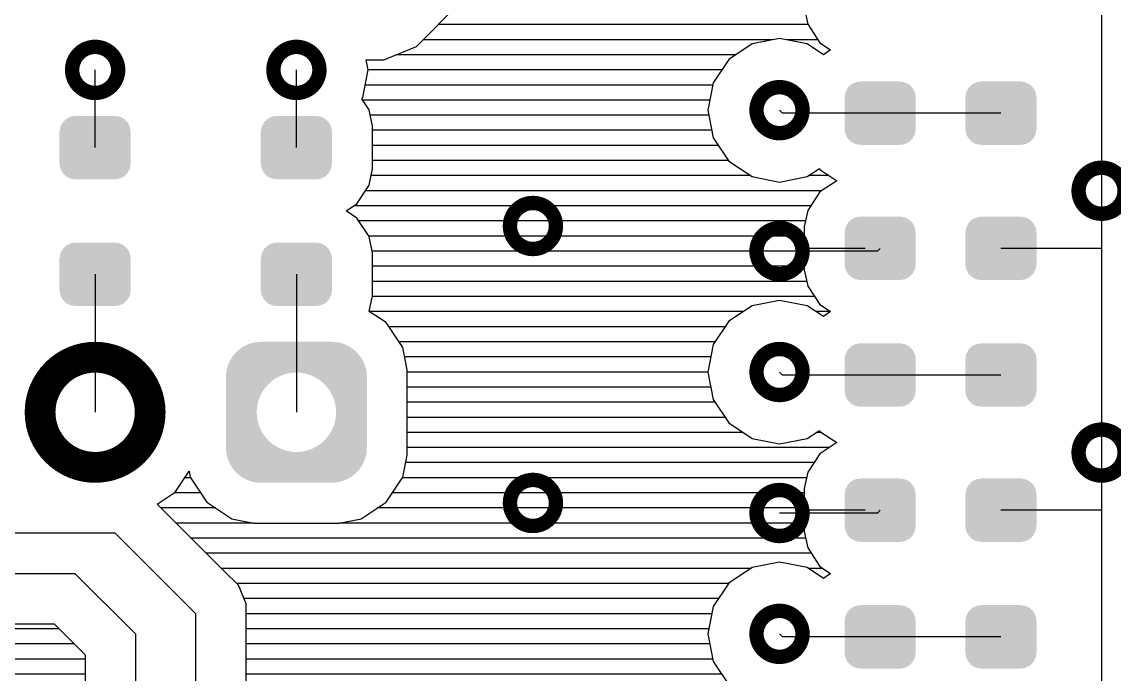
# Model space of a CAD drawing. Extents: x 295 to 953, y 10 to 290.
# Drawn here: x 756.46 to 784.03, y 232.05 to 248.5 of the extents above; entities that cross this region are included whole.
import ezdxf

# ---------------------------------------------------------------- set-up
doc = ezdxf.new("R2010")
doc.units = 0
doc.header["$LTSCALE"] = 5
doc.header["$MEASUREMENT"] = 0
doc.layers.get('0').update_dxf_attribs({"linetype": 'CONTINUOUS', "lineweight": 25})

msp = doc.modelspace()

# ---------------------------------------------------------------- linework, layer by layer
for p, q in [((766.421, 247.886), (767.498, 248.963)), ((776.21, 248.857), (776.296, 248.445)), ((783.713, 248.816), (783.713, 244.244)), ((776.301, 248.435), (766.969, 248.435)), ((776.296, 248.445), (776.606, 247.978)), ((765.598, 247.546), (766.421, 247.886)), ((775.412, 248.054), (766.588, 248.054)), ((774.894, 247.947), (774.305, 247.556)), ((775.585, 248.084), (774.894, 247.947)), ((776.281, 247.947), (775.585, 248.084)), ((776.555, 248.054), (775.763, 248.054)), ((776.693, 247.673), (776.281, 247.947)), ((776.606, 247.978), (776.875, 247.8)), ((774.478, 247.673), (765.903, 247.673)), ((774.305, 247.556), (773.914, 246.967)), ((776.875, 247.8), (776.693, 247.673)), ((758.313, 245.331), (758.313, 247.292)), ((763.393, 245.331), (763.393, 247.292)), ((765.07, 246.596), (765.207, 247.292)), ((765.207, 247.292), (765.156, 247.546)), ((765.156, 247.546), (765.598, 247.546)), ((774.127, 247.292), (765.207, 247.292)), ((773.904, 246.911), (765.13, 246.911)), ((773.914, 246.967), (773.777, 246.276)), ((765.044, 246.56), (765.07, 246.596)), ((765.227, 246.286), (765.044, 246.56)), ((773.827, 246.53), (765.07, 246.53)), ((765.313, 245.875), (765.227, 246.286)), ((773.777, 246.276), (773.914, 245.58)), ((775.661, 246.2), (775.585, 246.276)), ((778.125, 246.2), (775.661, 246.2)), ((781.173, 246.2), (778.125, 246.2)), ((773.802, 246.149), (765.257, 246.149)), ((765.313, 244.793), (765.313, 245.875)), ((773.878, 245.768), (765.313, 245.768)), ((774.041, 245.387), (765.313, 245.387)), ((773.914, 245.58), (774.305, 244.991)), ((765.227, 244.381), (765.313, 244.793)), ((774.3, 245.006), (765.313, 245.006)), ((774.305, 244.991), (774.894, 244.6)), ((776.281, 244.6), (776.591, 244.803)), ((776.591, 244.803), (776.606, 244.777)), ((774.859, 244.625), (765.278, 244.625)), ((774.894, 244.6), (775.585, 244.462)), ((775.585, 244.462), (776.281, 244.6)), ((776.84, 244.625), (776.317, 244.625)), ((776.606, 244.777), (777.028, 244.498)), ((764.917, 243.914), (765.227, 244.381)), ((776.647, 244.244), (765.136, 244.244)), ((777.028, 244.498), (776.606, 244.214)), ((783.713, 244.244), (783.713, 242.791)), ((776.606, 244.214), (776.296, 243.746)), ((764.648, 243.736), (764.917, 243.914)), ((764.917, 243.553), (764.648, 243.736)), ((776.373, 243.863), (764.841, 243.863)), ((776.296, 243.746), (776.21, 243.335)), ((765.227, 243.086), (764.917, 243.553)), ((776.24, 243.482), (764.968, 243.482)), ((776.21, 243.335), (776.21, 242.253)), ((776.21, 243.101), (765.222, 243.101)), ((765.313, 242.674), (765.227, 243.086)), ((776.21, 242.72), (765.303, 242.72)), ((765.313, 241.592), (765.313, 242.674)), ((778.054, 242.72), (775.585, 242.72)), ((777.744, 242.791), (776.21, 242.791)), ((778.125, 242.791), (778.054, 242.72)), ((783.713, 242.791), (781.173, 242.791)), ((783.713, 242.791), (783.713, 237.64)), ((776.21, 242.339), (765.313, 242.339)), ((758.313, 242.136), (758.313, 238.656)), ((763.393, 242.136), (763.393, 238.656)), ((776.21, 242.253), (776.296, 241.841)), ((776.271, 241.958), (765.313, 241.958)), ((776.296, 241.841), (776.606, 241.374)), ((765.232, 241.201), (765.313, 241.592)), ((776.474, 241.577), (765.308, 241.577)), ((774.894, 241.343), (774.305, 240.952)), ((775.585, 241.48), (774.894, 241.343)), ((776.281, 241.343), (775.585, 241.48)), ((776.693, 241.069), (776.281, 241.343)), ((776.606, 241.374), (776.875, 241.196)), ((765.659, 240.917), (765.232, 241.201)), ((774.671, 241.196), (765.242, 241.196)), ((774.305, 240.952), (773.914, 240.363)), ((776.875, 241.196), (776.505, 241.196)), ((776.875, 241.196), (776.693, 241.069)), ((766.08, 240.287), (765.659, 240.917)), ((774.214, 240.815), (765.725, 240.815)), ((773.96, 240.434), (765.984, 240.434)), ((766.187, 239.728), (766.08, 240.287)), ((773.914, 240.363), (773.777, 239.672)), ((773.853, 240.053), (766.126, 240.053)), ((766.187, 237.579), (766.187, 239.728)), ((773.777, 239.672), (766.187, 239.672)), ((773.777, 239.672), (773.914, 238.976)), ((775.661, 239.596), (775.585, 239.672)), ((778.125, 239.596), (775.661, 239.596)), ((781.173, 239.596), (778.125, 239.596)), ((773.853, 239.291), (766.187, 239.291)), ((773.96, 238.91), (766.187, 238.91)), ((773.914, 238.976), (774.305, 238.387)), ((774.214, 238.529), (766.187, 238.529)), ((774.305, 238.387), (774.894, 237.996)), ((776.281, 237.996), (776.591, 238.199)), ((776.591, 238.199), (776.606, 238.173)), ((774.671, 238.148), (766.187, 238.148)), ((774.894, 237.996), (775.585, 237.858)), ((775.585, 237.858), (776.281, 237.996)), ((776.647, 238.148), (776.505, 238.148)), ((776.606, 238.173), (777.028, 237.894)), ((776.84, 237.767), (766.187, 237.767)), ((777.028, 237.894), (776.606, 237.61)), ((783.713, 237.64), (783.713, 236.187)), ((766.08, 237.02), (766.187, 237.579)), ((776.454, 237.386), (766.152, 237.386)), ((776.606, 237.61), (776.296, 237.142)), ((760.33, 236.639), (760.685, 237.168)), ((760.685, 237.168), (760.711, 237.02)), ((776.296, 237.142), (776.21, 236.731)), ((760.726, 237.005), (760.574, 237.005)), ((760.711, 237.02), (761.133, 236.39)), ((765.659, 236.39), (766.08, 237.02)), ((776.266, 237.005), (766.065, 237.005)), ((759.883, 236.34), (760.33, 236.639)), ((760.98, 236.624), (760.304, 236.624)), ((776.21, 236.624), (765.811, 236.624)), ((776.21, 236.731), (776.21, 235.649)), ((759.898, 236.324), (759.883, 236.34)), ((761.574, 234.648), (759.898, 236.324)), ((761.133, 236.39), (761.762, 235.969)), ((765.029, 235.969), (765.659, 236.39)), ((761.361, 236.243), (759.984, 236.243)), ((776.21, 236.243), (765.43, 236.243)), ((778.054, 236.116), (775.585, 236.116)), ((777.744, 236.187), (776.21, 236.187)), ((778.125, 236.187), (778.054, 236.116)), ((783.713, 236.187), (781.173, 236.187)), ((783.713, 236.187), (783.713, 231.036)), ((762.321, 235.862), (760.365, 235.862)), ((761.762, 235.969), (762.321, 235.862)), ((762.321, 235.862), (764.47, 235.862)), ((764.47, 235.862), (765.029, 235.969)), ((776.21, 235.862), (764.47, 235.862)), ((758.821, 235.608), (755.773, 235.608)), ((760.853, 233.576), (758.821, 235.608)), ((776.246, 235.481), (760.746, 235.481)), ((776.21, 235.649), (776.296, 235.237)), ((776.296, 235.237), (776.606, 234.77)), ((776.388, 235.1), (761.127, 235.1)), ((775.585, 234.876), (774.894, 234.739)), ((776.281, 234.739), (775.585, 234.876)), ((750.693, 234.592), (757.805, 234.592)), ((757.805, 234.592), (759.329, 233.068)), ((774.859, 234.719), (761.508, 234.719)), ((761.93, 234.292), (761.574, 234.648)), ((774.894, 234.739), (774.305, 234.348)), ((776.693, 234.465), (776.281, 234.739)), ((776.682, 234.719), (776.317, 234.719)), ((776.606, 234.77), (776.875, 234.592)), ((776.875, 234.592), (776.693, 234.465)), ((774.3, 234.338), (761.889, 234.338)), ((774.305, 234.348), (773.914, 233.759)), ((762.123, 233.825), (761.93, 234.292)), ((774.041, 233.957), (762.072, 233.957)), ((762.123, 233.322), (762.123, 233.825)), ((760.853, 221.892), (760.853, 233.576)), ((773.878, 233.576), (762.123, 233.576)), ((773.914, 233.759), (773.777, 233.068)), ((750.444, 233.322), (757.282, 233.322)), ((757.282, 233.322), (758.059, 232.54)), ((762.123, 223.177), (762.123, 233.322)), ((757.409, 233.195), (712.121, 233.195)), ((759.329, 233.068), (759.329, 230.02)), ((773.802, 233.195), (762.123, 233.195)), ((773.777, 233.068), (773.914, 232.372)), ((775.661, 232.992), (775.585, 233.068)), ((778.125, 232.992), (775.661, 232.992)), ((781.173, 232.992), (778.125, 232.992)), ((757.79, 232.814), (712.044, 232.814)), ((773.827, 232.814), (762.123, 232.814)), ((758.059, 232.433), (711.968, 232.433)), ((758.059, 232.54), (758.059, 231.305)), ((773.904, 232.433), (762.123, 232.433)), ((773.914, 232.372), (774.305, 231.783)), ((758.059, 232.052), (711.857, 232.052)), ((774.127, 232.052), (762.123, 232.052))]:
    msp.add_line(p, q)
for points, const_width in [([(758.894, 247.292, -1), (757.733, 247.292, -1)], 0.363), ([(763.974, 247.292, -1), (762.813, 247.292, -1)], 0.363), ([(776.166, 246.276, -1), (775.005, 246.276, -1)], 0.363), ([(784.294, 244.244, -1), (783.133, 244.244, -1)], 0.363), ([(769.943, 243.355, -1), (768.782, 243.355, -1)], 0.363), ([(776.166, 242.72, -1), (775.005, 242.72, -1)], 0.363), ([(759.702, 238.656, -1), (756.924, 238.656, -1)], 0.777), ([(776.166, 239.672, -1), (775.005, 239.672, -1)], 0.363), ([(784.294, 237.64, -1), (783.133, 237.64, -1)], 0.363), ([(769.943, 236.37, -1), (768.782, 236.37, -1)], 0.363), ([(776.166, 236.116, -1), (775.005, 236.116, -1)], 0.363), ([(776.166, 233.068, -1), (775.005, 233.068, -1)], 0.363)]:
    msp.add_lwpolyline(points, format="xyb", close=True, dxfattribs=dict(const_width=const_width))
for points in [[(778.726, 246.983), (778.625, 247), (777.512, 246.983), (777.625, 247)], [(781.774, 246.983), (781.673, 247), (780.56, 246.983), (780.673, 247)], [(779.006, 246.714), (778.999, 246.726), (777.247, 246.714), (777.249, 246.726)], [(778.999, 246.726), (778.951, 246.828), (777.249, 246.726), (777.302, 246.828)], [(778.951, 246.828), (778.94, 246.839), (777.302, 246.828), (777.307, 246.839)], [(778.94, 246.839), (778.863, 246.92), (777.307, 246.839), (777.39, 246.92)], [(778.863, 246.92), (778.848, 246.928), (777.39, 246.92), (777.398, 246.928)], [(778.848, 246.928), (778.751, 246.979), (777.398, 246.928), (777.504, 246.979)], [(778.751, 246.979), (778.726, 246.983), (777.504, 246.979), (777.512, 246.983)], [(782.054, 246.714), (782.047, 246.726), (780.295, 246.714), (780.297, 246.726)], [(782.047, 246.726), (781.999, 246.828), (780.297, 246.726), (780.35, 246.828)], [(781.999, 246.828), (781.988, 246.839), (780.35, 246.828), (780.355, 246.839)], [(781.988, 246.839), (781.911, 246.92), (780.355, 246.839), (780.438, 246.92)], [(781.911, 246.92), (781.896, 246.928), (780.438, 246.92), (780.446, 246.928)], [(781.896, 246.928), (781.799, 246.979), (780.446, 246.928), (780.552, 246.979)], [(781.799, 246.979), (781.774, 246.983), (780.552, 246.979), (780.56, 246.983)], [(779.024, 245.798), (779.024, 246.601), (777.226, 245.798), (777.226, 246.601)], [(779.022, 246.601), (779.006, 246.714), (777.228, 246.601), (777.247, 246.714)], [(782.072, 245.798), (782.072, 246.601), (780.274, 245.798), (780.274, 246.601)], [(782.07, 246.601), (782.054, 246.714), (780.276, 246.601), (780.295, 246.714)], [(759.187, 245.858), (759.139, 245.959), (757.437, 245.858), (757.49, 245.959)], [(759.139, 245.959), (759.128, 245.97), (757.49, 245.959), (757.495, 245.97)], [(759.128, 245.97), (759.051, 246.051), (757.495, 245.97), (757.578, 246.051)], [(759.051, 246.051), (759.036, 246.059), (757.578, 246.051), (757.586, 246.059)], [(759.036, 246.059), (758.939, 246.11), (757.586, 246.059), (757.692, 246.11)], [(758.939, 246.11), (758.914, 246.114), (757.692, 246.11), (757.7, 246.114)], [(758.914, 246.114), (758.813, 246.131), (757.7, 246.114), (757.813, 246.131)], [(764.267, 245.858), (764.219, 245.959), (762.517, 245.858), (762.57, 245.959)], [(764.219, 245.959), (764.208, 245.97), (762.57, 245.959), (762.575, 245.97)], [(764.208, 245.97), (764.131, 246.051), (762.575, 245.97), (762.658, 246.051)], [(764.131, 246.051), (764.116, 246.059), (762.658, 246.051), (762.666, 246.059)], [(764.116, 246.059), (764.019, 246.11), (762.666, 246.059), (762.772, 246.11)], [(764.019, 246.11), (763.994, 246.114), (762.772, 246.11), (762.78, 246.114)], [(763.994, 246.114), (763.893, 246.131), (762.78, 246.114), (762.893, 246.131)], [(759.212, 244.93), (759.212, 245.732), (757.414, 244.93), (757.414, 245.732)], [(759.21, 245.732), (759.194, 245.845), (757.416, 245.732), (757.435, 245.845)], [(759.194, 245.845), (759.187, 245.858), (757.435, 245.845), (757.437, 245.858)], [(764.292, 244.93), (764.292, 245.732), (762.494, 244.93), (762.494, 245.732)], [(764.29, 245.732), (764.274, 245.845), (762.496, 245.732), (762.515, 245.845)], [(764.274, 245.845), (764.267, 245.858), (762.515, 245.845), (762.517, 245.858)], [(779.004, 245.686), (779.022, 245.798), (777.245, 245.686), (777.228, 245.798)], [(779.002, 245.673), (779.004, 245.686), (777.251, 245.673), (777.245, 245.686)], [(778.949, 245.571), (779.002, 245.673), (777.299, 245.571), (777.251, 245.673)], [(782.052, 245.686), (782.07, 245.798), (780.293, 245.686), (780.276, 245.798)], [(782.05, 245.673), (782.052, 245.686), (780.299, 245.673), (780.293, 245.686)], [(781.997, 245.571), (782.05, 245.673), (780.347, 245.571), (780.299, 245.673)], [(778.943, 245.561), (778.949, 245.571), (777.31, 245.561), (777.299, 245.571)], [(778.86, 245.48), (778.943, 245.561), (777.387, 245.48), (777.31, 245.561)], [(778.852, 245.472), (778.86, 245.48), (777.402, 245.472), (777.387, 245.48)], [(778.746, 245.421), (778.852, 245.472), (777.5, 245.421), (777.402, 245.472)], [(778.738, 245.417), (778.746, 245.421), (777.524, 245.417), (777.5, 245.421)], [(778.625, 245.4), (778.738, 245.417), (777.625, 245.4), (777.524, 245.417)], [(781.991, 245.561), (781.997, 245.571), (780.358, 245.561), (780.347, 245.571)], [(781.908, 245.48), (781.991, 245.561), (780.435, 245.48), (780.358, 245.561)], [(781.9, 245.472), (781.908, 245.48), (780.45, 245.472), (780.435, 245.48)], [(781.794, 245.421), (781.9, 245.472), (780.548, 245.421), (780.45, 245.472)], [(781.786, 245.417), (781.794, 245.421), (780.572, 245.417), (780.548, 245.421)], [(781.673, 245.4), (781.786, 245.417), (780.673, 245.4), (780.572, 245.417)], [(759.192, 244.817), (759.21, 244.93), (757.433, 244.817), (757.416, 244.93)], [(759.19, 244.805), (759.192, 244.817), (757.439, 244.805), (757.433, 244.817)], [(759.137, 244.703), (759.19, 244.805), (757.487, 244.703), (757.439, 244.805)], [(764.272, 244.817), (764.29, 244.93), (762.513, 244.817), (762.496, 244.93)], [(764.27, 244.805), (764.272, 244.817), (762.519, 244.805), (762.513, 244.817)], [(764.217, 244.703), (764.27, 244.805), (762.567, 244.703), (762.519, 244.805)], [(759.131, 244.692), (759.137, 244.703), (757.498, 244.692), (757.487, 244.703)], [(759.048, 244.611), (759.131, 244.692), (757.575, 244.611), (757.498, 244.692)], [(759.04, 244.603), (759.048, 244.611), (757.59, 244.603), (757.575, 244.611)], [(758.934, 244.552), (759.04, 244.603), (757.688, 244.552), (757.59, 244.603)], [(758.926, 244.548), (758.934, 244.552), (757.712, 244.548), (757.688, 244.552)], [(758.813, 244.531), (758.926, 244.548), (757.813, 244.531), (757.712, 244.548)], [(764.211, 244.692), (764.217, 244.703), (762.578, 244.692), (762.567, 244.703)], [(764.128, 244.611), (764.211, 244.692), (762.655, 244.611), (762.578, 244.692)], [(764.12, 244.603), (764.128, 244.611), (762.67, 244.603), (762.655, 244.611)], [(764.014, 244.552), (764.12, 244.603), (762.768, 244.552), (762.67, 244.603)], [(764.006, 244.548), (764.014, 244.552), (762.792, 244.548), (762.768, 244.552)], [(763.893, 244.531), (764.006, 244.548), (762.893, 244.531), (762.792, 244.548)], [(778.999, 243.318), (778.951, 243.419), (777.249, 243.318), (777.302, 243.419)], [(778.951, 243.419), (778.94, 243.43), (777.302, 243.419), (777.307, 243.43)], [(778.94, 243.43), (778.863, 243.511), (777.307, 243.43), (777.39, 243.511)], [(778.863, 243.511), (778.848, 243.519), (777.39, 243.511), (777.398, 243.519)], [(778.848, 243.519), (778.751, 243.57), (777.398, 243.519), (777.504, 243.57)], [(778.751, 243.57), (778.726, 243.574), (777.504, 243.57), (777.512, 243.574)], [(778.726, 243.574), (778.625, 243.591), (777.512, 243.574), (777.625, 243.591)], [(782.047, 243.318), (781.999, 243.419), (780.297, 243.318), (780.35, 243.419)], [(781.999, 243.419), (781.988, 243.43), (780.35, 243.419), (780.355, 243.43)], [(781.988, 243.43), (781.911, 243.511), (780.355, 243.43), (780.438, 243.511)], [(781.911, 243.511), (781.896, 243.519), (780.438, 243.511), (780.446, 243.519)], [(781.896, 243.519), (781.799, 243.57), (780.446, 243.519), (780.552, 243.57)], [(781.799, 243.57), (781.774, 243.574), (780.552, 243.57), (780.56, 243.574)], [(781.774, 243.574), (781.673, 243.591), (780.56, 243.574), (780.673, 243.591)], [(779.024, 242.39), (779.024, 243.192), (777.226, 242.39), (777.226, 243.192)], [(779.022, 243.192), (779.006, 243.305), (777.228, 243.192), (777.247, 243.305)], [(779.006, 243.305), (778.999, 243.318), (777.247, 243.305), (777.249, 243.318)], [(782.072, 242.39), (782.072, 243.192), (780.274, 242.39), (780.274, 243.192)], [(782.07, 243.192), (782.054, 243.305), (780.276, 243.192), (780.295, 243.305)], [(782.054, 243.305), (782.047, 243.318), (780.295, 243.305), (780.297, 243.318)], [(759.051, 242.856), (759.036, 242.864), (757.578, 242.856), (757.586, 242.864)], [(759.036, 242.864), (758.939, 242.915), (757.586, 242.864), (757.692, 242.915)], [(758.939, 242.915), (758.914, 242.919), (757.692, 242.915), (757.7, 242.919)], [(758.914, 242.919), (758.813, 242.936), (757.7, 242.919), (757.813, 242.936)], [(764.131, 242.856), (764.116, 242.864), (762.658, 242.856), (762.666, 242.864)], [(764.116, 242.864), (764.019, 242.915), (762.666, 242.864), (762.772, 242.915)], [(764.019, 242.915), (763.994, 242.919), (762.772, 242.915), (762.78, 242.919)], [(763.994, 242.919), (763.893, 242.936), (762.78, 242.919), (762.893, 242.936)], [(759.21, 242.537), (759.194, 242.65), (757.416, 242.537), (757.435, 242.65)], [(759.194, 242.65), (759.187, 242.662), (757.435, 242.65), (757.437, 242.662)], [(759.187, 242.662), (759.139, 242.764), (757.437, 242.662), (757.49, 242.764)], [(759.139, 242.764), (759.128, 242.775), (757.49, 242.764), (757.495, 242.775)], [(759.128, 242.775), (759.051, 242.856), (757.495, 242.775), (757.578, 242.856)], [(764.29, 242.537), (764.274, 242.65), (762.496, 242.537), (762.515, 242.65)], [(764.274, 242.65), (764.267, 242.662), (762.515, 242.65), (762.517, 242.662)], [(764.267, 242.662), (764.219, 242.764), (762.517, 242.662), (762.57, 242.764)], [(764.219, 242.764), (764.208, 242.775), (762.57, 242.764), (762.575, 242.775)], [(764.208, 242.775), (764.131, 242.856), (762.575, 242.775), (762.658, 242.856)], [(759.212, 241.734), (759.212, 242.537), (757.414, 241.734), (757.414, 242.537)], [(764.292, 241.734), (764.292, 242.537), (762.494, 241.734), (762.494, 242.537)], [(779.004, 242.277), (779.022, 242.39), (777.245, 242.277), (777.228, 242.39)], [(782.052, 242.277), (782.07, 242.39), (780.293, 242.277), (780.276, 242.39)], [(779.002, 242.265), (779.004, 242.277), (777.251, 242.265), (777.245, 242.277)], [(778.949, 242.163), (779.002, 242.265), (777.299, 242.163), (777.251, 242.265)], [(778.943, 242.152), (778.949, 242.163), (777.31, 242.152), (777.299, 242.163)], [(778.86, 242.071), (778.943, 242.152), (777.387, 242.071), (777.31, 242.152)], [(778.852, 242.063), (778.86, 242.071), (777.402, 242.063), (777.387, 242.071)], [(778.746, 242.012), (778.852, 242.063), (777.5, 242.012), (777.402, 242.063)], [(782.05, 242.265), (782.052, 242.277), (780.299, 242.265), (780.293, 242.277)], [(781.997, 242.163), (782.05, 242.265), (780.347, 242.163), (780.299, 242.265)], [(781.991, 242.152), (781.997, 242.163), (780.358, 242.152), (780.347, 242.163)], [(781.908, 242.071), (781.991, 242.152), (780.435, 242.071), (780.358, 242.152)], [(781.9, 242.063), (781.908, 242.071), (780.45, 242.063), (780.435, 242.071)], [(781.794, 242.012), (781.9, 242.063), (780.548, 242.012), (780.45, 242.063)], [(778.738, 242.008), (778.746, 242.012), (777.524, 242.008), (777.5, 242.012)], [(778.625, 241.991), (778.738, 242.008), (777.625, 241.991), (777.524, 242.008)], [(781.786, 242.008), (781.794, 242.012), (780.572, 242.008), (780.548, 242.012)], [(781.673, 241.991), (781.786, 242.008), (780.673, 241.991), (780.572, 242.008)], [(759.192, 241.622), (759.21, 241.734), (757.433, 241.622), (757.416, 241.734)], [(759.19, 241.609), (759.192, 241.622), (757.439, 241.609), (757.433, 241.622)], [(759.137, 241.507), (759.19, 241.609), (757.487, 241.507), (757.439, 241.609)], [(759.131, 241.497), (759.137, 241.507), (757.498, 241.497), (757.487, 241.507)], [(759.048, 241.416), (759.131, 241.497), (757.575, 241.416), (757.498, 241.497)], [(764.272, 241.622), (764.29, 241.734), (762.513, 241.622), (762.496, 241.734)], [(764.27, 241.609), (764.272, 241.622), (762.519, 241.609), (762.513, 241.622)], [(764.217, 241.507), (764.27, 241.609), (762.567, 241.507), (762.519, 241.609)], [(764.211, 241.497), (764.217, 241.507), (762.578, 241.497), (762.567, 241.507)], [(764.128, 241.416), (764.211, 241.497), (762.655, 241.416), (762.578, 241.497)], [(759.04, 241.408), (759.048, 241.416), (757.59, 241.408), (757.575, 241.416)], [(758.934, 241.357), (759.04, 241.408), (757.688, 241.357), (757.59, 241.408)], [(758.926, 241.353), (758.934, 241.357), (757.712, 241.353), (757.688, 241.357)], [(758.813, 241.336), (758.926, 241.353), (757.813, 241.336), (757.712, 241.353)], [(764.12, 241.408), (764.128, 241.416), (762.67, 241.408), (762.655, 241.416)], [(764.014, 241.357), (764.12, 241.408), (762.768, 241.357), (762.67, 241.408)], [(764.006, 241.353), (764.014, 241.357), (762.792, 241.353), (762.768, 241.357)], [(763.893, 241.336), (764.006, 241.353), (762.893, 241.336), (762.792, 241.353)], [(764.589, 240.379), (764.577, 240.384), (762.196, 240.379), (762.21, 240.384)], [(764.577, 240.384), (764.532, 240.398), (762.21, 240.384), (762.253, 240.398)], [(764.532, 240.398), (764.52, 240.402), (762.253, 240.398), (762.268, 240.402)], [(764.52, 240.402), (764.473, 240.413), (762.268, 240.402), (762.311, 240.413)], [(764.473, 240.413), (764.461, 240.416), (762.311, 240.413), (762.327, 240.416)], [(764.461, 240.416), (764.414, 240.424), (762.327, 240.416), (762.371, 240.424)], [(764.414, 240.424), (764.402, 240.426), (762.371, 240.424), (762.387, 240.426)], [(764.402, 240.426), (764.352, 240.431), (762.387, 240.426), (762.43, 240.431)], [(764.352, 240.431), (764.342, 240.432), (762.43, 240.431), (762.451, 240.432)], [(764.342, 240.432), (764.285, 240.434), (762.451, 240.432), (762.49, 240.434)], [(764.285, 240.434), (764.282, 240.434), (762.49, 240.434), (762.504, 240.434)], [(778.726, 240.379), (778.625, 240.396), (777.512, 240.379), (777.625, 240.396)], [(781.774, 240.379), (781.673, 240.396), (780.56, 240.379), (780.673, 240.396)], [(764.975, 240.101), (764.967, 240.112), (761.811, 240.101), (761.82, 240.112)], [(764.967, 240.112), (764.936, 240.147), (761.82, 240.112), (761.85, 240.147)], [(764.936, 240.147), (764.927, 240.157), (761.85, 240.147), (761.86, 240.157)], [(764.927, 240.157), (764.894, 240.19), (761.86, 240.157), (761.892, 240.19)], [(764.894, 240.19), (764.884, 240.199), (761.892, 240.19), (761.903, 240.199)], [(764.884, 240.199), (764.849, 240.23), (761.903, 240.199), (761.937, 240.23)], [(764.849, 240.23), (764.838, 240.238), (761.937, 240.23), (761.948, 240.238)], [(764.838, 240.238), (764.801, 240.266), (761.948, 240.238), (761.985, 240.266)], [(764.801, 240.266), (764.79, 240.274), (761.985, 240.266), (761.997, 240.274)], [(764.79, 240.274), (764.751, 240.3), (761.997, 240.274), (762.034, 240.3)], [(764.751, 240.3), (764.74, 240.307), (762.034, 240.3), (762.047, 240.307)], [(764.74, 240.307), (764.699, 240.33), (762.047, 240.307), (762.087, 240.33)], [(764.699, 240.33), (764.687, 240.336), (762.087, 240.33), (762.1, 240.336)], [(764.687, 240.336), (764.645, 240.356), (762.1, 240.336), (762.141, 240.356)], [(764.645, 240.356), (764.633, 240.362), (762.141, 240.356), (762.154, 240.362)], [(764.633, 240.362), (764.589, 240.379), (762.154, 240.362), (762.196, 240.379)], [(779.022, 239.997), (779.006, 240.11), (777.228, 239.997), (777.247, 240.11)], [(779.006, 240.11), (778.999, 240.122), (777.247, 240.11), (777.249, 240.122)], [(778.999, 240.122), (778.951, 240.224), (777.249, 240.122), (777.302, 240.224)], [(778.951, 240.224), (778.94, 240.235), (777.302, 240.224), (777.307, 240.235)], [(778.94, 240.235), (778.863, 240.316), (777.307, 240.235), (777.39, 240.316)], [(778.863, 240.316), (778.848, 240.324), (777.39, 240.316), (777.398, 240.324)], [(778.848, 240.324), (778.751, 240.375), (777.398, 240.324), (777.504, 240.375)], [(778.751, 240.375), (778.726, 240.379), (777.504, 240.375), (777.512, 240.379)], [(782.07, 239.997), (782.054, 240.11), (780.276, 239.997), (780.295, 240.11)], [(782.054, 240.11), (782.047, 240.122), (780.295, 240.11), (780.297, 240.122)], [(782.047, 240.122), (781.999, 240.224), (780.297, 240.122), (780.35, 240.224)], [(781.999, 240.224), (781.988, 240.235), (780.35, 240.224), (780.355, 240.235)], [(781.988, 240.235), (781.911, 240.316), (780.355, 240.235), (780.438, 240.316)], [(781.911, 240.316), (781.896, 240.324), (780.438, 240.316), (780.446, 240.324)], [(781.896, 240.324), (781.799, 240.375), (780.446, 240.324), (780.552, 240.375)], [(781.799, 240.375), (781.774, 240.379), (780.552, 240.375), (780.56, 240.379)], [(765.135, 239.796), (765.12, 239.84), (761.652, 239.796), (761.665, 239.84)], [(765.12, 239.84), (765.116, 239.853), (761.665, 239.84), (761.671, 239.853)], [(765.116, 239.853), (765.099, 239.896), (761.671, 239.853), (761.687, 239.896)], [(765.099, 239.896), (765.093, 239.909), (761.687, 239.896), (761.693, 239.909)], [(765.093, 239.909), (765.073, 239.95), (761.693, 239.909), (761.713, 239.95)], [(765.073, 239.95), (765.067, 239.963), (761.713, 239.95), (761.72, 239.963)], [(765.067, 239.963), (765.044, 240.003), (761.72, 239.963), (761.742, 240.003)], [(765.044, 240.003), (765.037, 240.015), (761.742, 240.003), (761.75, 240.015)], [(765.037, 240.015), (765.011, 240.053), (761.75, 240.015), (761.775, 240.053)], [(765.011, 240.053), (765.003, 240.065), (761.775, 240.053), (761.783, 240.065)], [(765.003, 240.065), (764.975, 240.101), (761.783, 240.065), (761.811, 240.101)], [(779.024, 239.194), (779.024, 239.997), (777.226, 239.194), (777.226, 239.997)], [(782.072, 239.194), (782.072, 239.997), (780.274, 239.194), (780.274, 239.997)], [(762.934, 239.545), (762.982, 239.568), (761.615, 239.545), (761.616, 239.568)], [(762.982, 239.568), (763.041, 239.593), (761.616, 239.568), (761.617, 239.593)], [(763.077, 239.605), (763.101, 239.613), (761.617, 239.605), (761.618, 239.613)], [(763.041, 239.593), (763.077, 239.605), (761.617, 239.593), (761.617, 239.605)], [(763.101, 239.613), (763.163, 239.63), (761.618, 239.613), (761.62, 239.63)], [(763.163, 239.63), (763.225, 239.643), (761.62, 239.63), (761.621, 239.643)], [(763.225, 239.643), (763.288, 239.651), (761.621, 239.643), (761.622, 239.651)], [(765.164, 239.657), (765.163, 239.665), (761.622, 239.657), (761.623, 239.665)], [(763.352, 239.656), (763.416, 239.657), (761.622, 239.656), (761.622, 239.657)], [(763.288, 239.651), (763.352, 239.656), (761.622, 239.651), (761.622, 239.656)], [(765.163, 239.665), (765.161, 239.679), (761.623, 239.665), (761.626, 239.679)], [(765.161, 239.679), (765.153, 239.724), (761.626, 239.679), (761.633, 239.724)], [(765.153, 239.724), (765.15, 239.738), (761.633, 239.724), (761.637, 239.738)], [(765.15, 239.738), (765.138, 239.783), (761.637, 239.738), (761.647, 239.783)], [(765.138, 239.783), (765.135, 239.796), (761.647, 239.783), (761.652, 239.796)], [(765.164, 239.653), (765.164, 239.657), (763.479, 239.653), (763.416, 239.657)], [(765.165, 239.646), (765.164, 239.653), (763.543, 239.646), (763.479, 239.653)], [(765.166, 239.634), (765.165, 239.646), (763.605, 239.634), (763.543, 239.646)], [(765.168, 239.619), (765.166, 239.634), (763.665, 239.619), (763.605, 239.634)], [(765.168, 239.619), (765.168, 239.619), (763.667, 239.619), (763.665, 239.619)], [(765.169, 239.599), (765.168, 239.619), (763.728, 239.599), (763.667, 239.619)], [(765.17, 239.576), (765.169, 239.599), (763.787, 239.576), (763.728, 239.599)], [(765.171, 239.559), (765.17, 239.576), (763.824, 239.559), (763.787, 239.576)], [(765.171, 239.549), (765.171, 239.559), (763.845, 239.549), (763.824, 239.559)], [(762.924, 239.54), (762.934, 239.545), (761.615, 239.54), (761.615, 239.545)], [(762.869, 239.509), (762.924, 239.54), (761.615, 239.509), (761.615, 239.54)], [(762.816, 239.473), (762.869, 239.509), (761.615, 239.473), (761.615, 239.509)], [(762.765, 239.435), (762.816, 239.473), (761.615, 239.435), (761.615, 239.473)], [(762.717, 239.393), (762.765, 239.435), (761.615, 239.393), (761.615, 239.435)], [(762.671, 239.349), (762.717, 239.393), (761.615, 239.349), (761.615, 239.393)], [(762.628, 239.301), (762.671, 239.349), (761.615, 239.301), (761.615, 239.349)], [(762.589, 239.251), (762.628, 239.301), (761.615, 239.251), (761.615, 239.301)], [(765.171, 239.545), (765.171, 239.549), (763.852, 239.545), (763.845, 239.549)], [(765.171, 239.518), (765.171, 239.545), (763.901, 239.518), (763.852, 239.545)], [(765.171, 239.484), (765.171, 239.518), (763.955, 239.484), (763.901, 239.518)], [(765.171, 239.447), (765.171, 239.484), (764.006, 239.447), (763.955, 239.484)], [(765.171, 239.406), (765.171, 239.447), (764.056, 239.406), (764.006, 239.447)], [(765.171, 239.362), (765.171, 239.406), (764.102, 239.362), (764.056, 239.406)], [(765.171, 239.316), (765.171, 239.362), (764.146, 239.316), (764.102, 239.362)], [(765.171, 239.267), (765.171, 239.316), (764.186, 239.267), (764.146, 239.316)], [(762.552, 239.199), (762.589, 239.251), (761.615, 239.199), (761.615, 239.251)], [(762.52, 239.144), (762.552, 239.199), (761.615, 239.144), (761.615, 239.199)], [(762.49, 239.088), (762.52, 239.144), (761.615, 239.088), (761.615, 239.144)], [(762.465, 239.029), (762.49, 239.088), (761.615, 239.029), (761.615, 239.088)], [(762.443, 238.97), (762.465, 239.029), (761.615, 238.97), (761.615, 239.029)], [(765.171, 239.215), (765.171, 239.267), (764.223, 239.215), (764.186, 239.267)], [(765.171, 239.161), (765.171, 239.215), (764.257, 239.161), (764.223, 239.215)], [(765.171, 239.105), (765.171, 239.161), (764.288, 239.105), (764.257, 239.161)], [(765.171, 239.047), (765.171, 239.105), (764.314, 239.047), (764.288, 239.105)], [(765.171, 238.987), (765.171, 239.047), (764.337, 238.987), (764.314, 239.047)], [(779.004, 239.082), (779.022, 239.194), (777.245, 239.082), (777.228, 239.194)], [(779.002, 239.069), (779.004, 239.082), (777.251, 239.069), (777.245, 239.082)], [(778.949, 238.967), (779.002, 239.069), (777.299, 238.967), (777.251, 239.069)], [(782.052, 239.082), (782.07, 239.194), (780.293, 239.082), (780.276, 239.194)], [(782.05, 239.069), (782.052, 239.082), (780.299, 239.069), (780.293, 239.082)], [(781.997, 238.967), (782.05, 239.069), (780.347, 238.967), (780.299, 239.069)], [(762.425, 238.908), (762.443, 238.97), (761.615, 238.908), (761.615, 238.97)], [(762.411, 238.846), (762.425, 238.908), (761.615, 238.846), (761.615, 238.908)], [(762.4, 238.783), (762.411, 238.846), (761.615, 238.783), (761.615, 238.846)], [(762.394, 238.72), (762.4, 238.783), (761.615, 238.72), (761.615, 238.783)], [(765.171, 238.927), (765.171, 238.987), (764.357, 238.927), (764.337, 238.987)], [(765.171, 238.865), (765.171, 238.927), (764.372, 238.865), (764.357, 238.927)], [(765.171, 238.802), (765.171, 238.865), (764.383, 238.802), (764.372, 238.865)], [(765.171, 238.739), (765.171, 238.802), (764.39, 238.739), (764.383, 238.802)], [(765.171, 238.675), (765.171, 238.739), (764.394, 238.675), (764.39, 238.739)], [(778.943, 238.957), (778.949, 238.967), (777.31, 238.957), (777.299, 238.967)], [(778.86, 238.876), (778.943, 238.957), (777.387, 238.876), (777.31, 238.957)], [(778.852, 238.868), (778.86, 238.876), (777.402, 238.868), (777.387, 238.876)], [(778.746, 238.817), (778.852, 238.868), (777.5, 238.817), (777.402, 238.868)], [(778.738, 238.813), (778.746, 238.817), (777.524, 238.813), (777.5, 238.817)], [(778.625, 238.796), (778.738, 238.813), (777.625, 238.796), (777.524, 238.813)], [(781.991, 238.957), (781.997, 238.967), (780.358, 238.957), (780.347, 238.967)], [(781.908, 238.876), (781.991, 238.957), (780.435, 238.876), (780.358, 238.957)], [(781.9, 238.868), (781.908, 238.876), (780.45, 238.868), (780.435, 238.876)], [(781.794, 238.817), (781.9, 238.868), (780.548, 238.817), (780.45, 238.868)], [(781.786, 238.813), (781.794, 238.817), (780.572, 238.813), (780.548, 238.817)], [(781.673, 238.796), (781.786, 238.813), (780.673, 238.796), (780.572, 238.813)], [(762.392, 238.656), (762.394, 238.72), (761.615, 238.656), (761.615, 238.72)], [(762.393, 238.637), (762.392, 238.656), (761.615, 238.637), (761.615, 238.656)], [(762.396, 238.573), (762.393, 238.637), (761.615, 238.573), (761.615, 238.637)], [(762.403, 238.51), (762.396, 238.573), (761.615, 238.51), (761.615, 238.573)], [(762.414, 238.447), (762.403, 238.51), (761.615, 238.447), (761.615, 238.51)], [(765.171, 238.404), (765.171, 238.466), (764.362, 238.404), (764.376, 238.466)], [(765.171, 238.466), (765.171, 238.529), (764.376, 238.466), (764.386, 238.529)], [(765.171, 238.529), (765.171, 238.592), (764.386, 238.529), (764.392, 238.592)], [(765.171, 238.592), (765.171, 238.656), (764.392, 238.592), (764.394, 238.656)], [(765.171, 238.656), (765.171, 238.675), (764.394, 238.656), (764.394, 238.675)], [(762.43, 238.385), (762.414, 238.447), (761.615, 238.385), (761.615, 238.447)], [(762.449, 238.325), (762.43, 238.385), (761.615, 238.325), (761.615, 238.385)], [(762.472, 238.265), (762.449, 238.325), (761.615, 238.265), (761.615, 238.325)], [(762.499, 238.207), (762.472, 238.265), (761.615, 238.207), (761.615, 238.265)], [(762.529, 238.151), (762.499, 238.207), (761.615, 238.151), (761.615, 238.207)], [(765.171, 238.168), (765.171, 238.224), (764.267, 238.168), (764.296, 238.224)], [(765.171, 238.224), (765.171, 238.283), (764.296, 238.224), (764.322, 238.283)], [(765.171, 238.283), (765.171, 238.342), (764.322, 238.283), (764.343, 238.342)], [(765.171, 238.342), (765.171, 238.404), (764.343, 238.342), (764.362, 238.404)], [(762.563, 238.097), (762.529, 238.151), (761.615, 238.097), (761.615, 238.151)], [(762.6, 238.045), (762.563, 238.097), (761.615, 238.045), (761.615, 238.097)], [(762.641, 237.996), (762.6, 238.045), (761.615, 237.996), (761.615, 238.045)], [(762.684, 237.95), (762.641, 237.996), (761.615, 237.95), (761.615, 237.996)], [(762.731, 237.906), (762.684, 237.95), (761.615, 237.906), (761.615, 237.95)], [(762.78, 237.865), (762.731, 237.906), (761.615, 237.865), (761.615, 237.906)], [(765.171, 237.877), (765.171, 237.919), (764.021, 237.877), (764.07, 237.919)], [(765.171, 237.919), (765.171, 237.963), (764.07, 237.919), (764.115, 237.963)], [(765.171, 237.963), (765.171, 238.011), (764.115, 237.963), (764.158, 238.011)], [(765.171, 238.011), (765.171, 238.061), (764.158, 238.011), (764.197, 238.061)], [(765.171, 238.061), (765.171, 238.113), (764.197, 238.061), (764.234, 238.113)], [(765.171, 238.113), (765.171, 238.168), (764.234, 238.113), (764.267, 238.168)], [(762.831, 237.828), (762.78, 237.865), (761.615, 237.828), (761.615, 237.865)], [(762.885, 237.794), (762.831, 237.828), (761.615, 237.794), (761.615, 237.828)], [(762.934, 237.767), (762.885, 237.794), (761.615, 237.767), (761.615, 237.794)], [(762.941, 237.763), (762.934, 237.767), (761.615, 237.763), (761.615, 237.767)], [(762.963, 237.753), (762.941, 237.763), (761.615, 237.753), (761.615, 237.763)], [(762.999, 237.736), (762.963, 237.753), (761.616, 237.736), (761.615, 237.753)], [(763.058, 237.713), (762.999, 237.736), (761.617, 237.713), (761.616, 237.736)], [(763.119, 237.693), (763.058, 237.713), (761.618, 237.693), (761.617, 237.713)], [(763.181, 237.678), (763.121, 237.693), (761.62, 237.678), (761.618, 237.693)], [(763.244, 237.666), (763.181, 237.678), (761.621, 237.666), (761.62, 237.678)], [(763.307, 237.659), (763.244, 237.666), (761.622, 237.659), (761.621, 237.666)], [(763.371, 237.655), (763.307, 237.659), (761.623, 237.655), (761.622, 237.659)], [(765.163, 237.647), (765.164, 237.655), (761.624, 237.647), (761.623, 237.655)], [(765.161, 237.633), (765.163, 237.647), (761.625, 237.633), (761.624, 237.647)], [(765.153, 237.588), (765.161, 237.633), (761.634, 237.588), (761.625, 237.633)], [(765.164, 237.655), (765.164, 237.656), (763.371, 237.655), (763.434, 237.656)], [(765.164, 237.656), (765.164, 237.661), (763.434, 237.656), (763.498, 237.661)], [(765.164, 237.661), (765.165, 237.669), (763.498, 237.661), (763.561, 237.669)], [(765.165, 237.669), (765.167, 237.682), (763.561, 237.669), (763.624, 237.682)], [(765.167, 237.682), (765.168, 237.699), (763.624, 237.682), (763.685, 237.699)], [(765.168, 237.699), (765.169, 237.707), (763.685, 237.699), (763.709, 237.707)], [(765.169, 237.707), (765.17, 237.719), (763.709, 237.707), (763.746, 237.719)], [(765.17, 237.719), (765.17, 237.744), (763.746, 237.719), (763.805, 237.744)], [(765.17, 237.744), (765.171, 237.767), (763.805, 237.744), (763.852, 237.767)], [(765.171, 237.767), (765.171, 237.772), (763.852, 237.767), (763.862, 237.772)], [(765.171, 237.772), (765.171, 237.803), (763.862, 237.772), (763.917, 237.803)], [(765.171, 237.803), (765.171, 237.839), (763.917, 237.803), (763.97, 237.839)], [(765.171, 237.839), (765.171, 237.877), (763.97, 237.839), (764.021, 237.877)], [(765.15, 237.574), (765.153, 237.588), (761.636, 237.574), (761.634, 237.588)], [(765.139, 237.529), (765.15, 237.574), (761.648, 237.529), (761.636, 237.574)], [(765.135, 237.516), (765.139, 237.529), (761.651, 237.516), (761.648, 237.529)], [(765.121, 237.472), (765.135, 237.516), (761.666, 237.472), (761.651, 237.516)], [(765.116, 237.459), (765.121, 237.472), (761.67, 237.459), (761.666, 237.472)], [(765.099, 237.416), (765.116, 237.459), (761.688, 237.416), (761.67, 237.459)], [(765.093, 237.403), (765.099, 237.416), (761.693, 237.403), (761.688, 237.416)], [(765.073, 237.362), (765.093, 237.403), (761.713, 237.362), (761.693, 237.403)], [(765.067, 237.349), (765.073, 237.362), (761.719, 237.349), (761.713, 237.362)], [(765.044, 237.309), (765.067, 237.349), (761.742, 237.309), (761.719, 237.349)], [(765.037, 237.297), (765.044, 237.309), (761.749, 237.297), (761.742, 237.309)], [(765.012, 237.259), (765.037, 237.297), (761.775, 237.259), (761.749, 237.297)], [(765.003, 237.247), (765.012, 237.259), (761.783, 237.247), (761.775, 237.259)], [(764.976, 237.211), (765.003, 237.247), (761.811, 237.211), (761.783, 237.247)], [(764.966, 237.2), (764.976, 237.211), (761.819, 237.2), (761.811, 237.211)], [(764.936, 237.165), (764.966, 237.2), (761.85, 237.165), (761.819, 237.2)], [(764.926, 237.155), (764.936, 237.165), (761.859, 237.155), (761.85, 237.165)], [(764.894, 237.122), (764.926, 237.155), (761.893, 237.122), (761.859, 237.155)], [(764.883, 237.113), (764.894, 237.122), (761.902, 237.113), (761.893, 237.122)], [(764.849, 237.082), (764.883, 237.113), (761.938, 237.082), (761.902, 237.113)], [(764.838, 237.074), (764.849, 237.082), (761.948, 237.074), (761.938, 237.082)], [(764.802, 237.046), (764.838, 237.074), (761.985, 237.046), (761.948, 237.074)], [(764.79, 237.038), (764.802, 237.046), (761.996, 237.038), (761.985, 237.046)], [(764.752, 237.012), (764.79, 237.038), (762.035, 237.012), (761.996, 237.038)], [(764.739, 237.005), (764.752, 237.012), (762.046, 237.005), (762.035, 237.012)], [(764.7, 236.982), (764.739, 237.005), (762.087, 236.982), (762.046, 237.005)], [(764.687, 236.976), (764.7, 236.982), (762.099, 236.976), (762.087, 236.982)], [(764.646, 236.956), (764.687, 236.976), (762.141, 236.956), (762.099, 236.976)], [(764.632, 236.95), (764.646, 236.956), (762.153, 236.95), (762.141, 236.956)], [(764.59, 236.933), (764.632, 236.95), (762.197, 236.933), (762.153, 236.95)], [(764.576, 236.928), (764.59, 236.933), (762.209, 236.928), (762.197, 236.933)], [(764.533, 236.914), (764.576, 236.928), (762.254, 236.914), (762.209, 236.928)], [(764.518, 236.91), (764.533, 236.914), (762.267, 236.91), (762.254, 236.914)], [(764.475, 236.899), (764.518, 236.91), (762.313, 236.899), (762.267, 236.91)], [(764.459, 236.896), (764.475, 236.899), (762.325, 236.896), (762.313, 236.899)], [(764.416, 236.888), (764.459, 236.896), (762.373, 236.888), (762.325, 236.896)], [(764.399, 236.886), (764.416, 236.888), (762.384, 236.886), (762.373, 236.888)], [(764.356, 236.881), (764.399, 236.886), (762.434, 236.881), (762.384, 236.886)], [(764.335, 236.88), (764.356, 236.881), (762.444, 236.88), (762.434, 236.881)], [(764.296, 236.878), (764.335, 236.88), (762.501, 236.878), (762.444, 236.88)], [(764.282, 236.878), (764.296, 236.878), (762.504, 236.878), (762.501, 236.878)], [(778.999, 236.714), (778.951, 236.815), (777.249, 236.714), (777.302, 236.815)], [(778.951, 236.815), (778.94, 236.826), (777.302, 236.815), (777.307, 236.826)], [(778.94, 236.826), (778.863, 236.907), (777.307, 236.826), (777.39, 236.907)], [(778.863, 236.907), (778.848, 236.915), (777.39, 236.907), (777.398, 236.915)], [(778.848, 236.915), (778.751, 236.966), (777.398, 236.915), (777.504, 236.966)], [(778.751, 236.966), (778.726, 236.97), (777.504, 236.966), (777.512, 236.97)], [(778.726, 236.97), (778.625, 236.987), (777.512, 236.97), (777.625, 236.987)], [(782.047, 236.714), (781.999, 236.815), (780.297, 236.714), (780.35, 236.815)], [(781.999, 236.815), (781.988, 236.826), (780.35, 236.815), (780.355, 236.826)], [(781.988, 236.826), (781.911, 236.907), (780.355, 236.826), (780.438, 236.907)], [(781.911, 236.907), (781.896, 236.915), (780.438, 236.907), (780.446, 236.915)], [(781.896, 236.915), (781.799, 236.966), (780.446, 236.915), (780.552, 236.966)], [(781.799, 236.966), (781.774, 236.97), (780.552, 236.966), (780.56, 236.97)], [(781.774, 236.97), (781.673, 236.987), (780.56, 236.97), (780.673, 236.987)], [(779.024, 235.786), (779.024, 236.588), (777.226, 235.786), (777.226, 236.588)], [(779.022, 236.588), (779.006, 236.701), (777.228, 236.588), (777.247, 236.701)], [(779.006, 236.701), (778.999, 236.714), (777.247, 236.701), (777.249, 236.714)], [(782.072, 235.786), (782.072, 236.588), (780.274, 235.786), (780.274, 236.588)], [(782.07, 236.588), (782.054, 236.701), (780.276, 236.588), (780.295, 236.701)], [(782.054, 236.701), (782.047, 236.714), (780.295, 236.701), (780.297, 236.714)], [(779.004, 235.673), (779.022, 235.786), (777.245, 235.673), (777.228, 235.786)], [(782.052, 235.673), (782.07, 235.786), (780.293, 235.673), (780.276, 235.786)], [(779.002, 235.661), (779.004, 235.673), (777.251, 235.661), (777.245, 235.673)], [(778.949, 235.559), (779.002, 235.661), (777.299, 235.559), (777.251, 235.661)], [(778.943, 235.548), (778.949, 235.559), (777.31, 235.548), (777.299, 235.559)], [(778.86, 235.467), (778.943, 235.548), (777.387, 235.467), (777.31, 235.548)], [(778.852, 235.459), (778.86, 235.467), (777.402, 235.459), (777.387, 235.467)], [(778.746, 235.408), (778.852, 235.459), (777.5, 235.408), (777.402, 235.459)], [(782.05, 235.661), (782.052, 235.673), (780.299, 235.661), (780.293, 235.673)], [(781.997, 235.559), (782.05, 235.661), (780.347, 235.559), (780.299, 235.661)], [(781.991, 235.548), (781.997, 235.559), (780.358, 235.548), (780.347, 235.559)], [(781.908, 235.467), (781.991, 235.548), (780.435, 235.467), (780.358, 235.548)], [(781.9, 235.459), (781.908, 235.467), (780.45, 235.459), (780.435, 235.467)], [(781.794, 235.408), (781.9, 235.459), (780.548, 235.408), (780.45, 235.459)], [(778.738, 235.404), (778.746, 235.408), (777.524, 235.404), (777.5, 235.408)], [(778.625, 235.387), (778.738, 235.404), (777.625, 235.387), (777.524, 235.404)], [(781.786, 235.404), (781.794, 235.408), (780.572, 235.404), (780.548, 235.408)], [(781.673, 235.387), (781.786, 235.404), (780.673, 235.387), (780.572, 235.404)], [(778.848, 233.72), (778.751, 233.771), (777.398, 233.72), (777.504, 233.771)], [(778.751, 233.771), (778.726, 233.775), (777.504, 233.771), (777.512, 233.775)], [(778.726, 233.775), (778.625, 233.792), (777.512, 233.775), (777.625, 233.792)], [(781.896, 233.72), (781.799, 233.771), (780.446, 233.72), (780.552, 233.771)], [(781.799, 233.771), (781.774, 233.775), (780.552, 233.771), (780.56, 233.775)], [(781.774, 233.775), (781.673, 233.792), (780.56, 233.775), (780.673, 233.792)], [(779.022, 233.393), (779.006, 233.506), (777.228, 233.393), (777.247, 233.506)], [(779.006, 233.506), (778.999, 233.518), (777.247, 233.506), (777.249, 233.518)], [(778.999, 233.518), (778.951, 233.62), (777.249, 233.518), (777.302, 233.62)], [(778.951, 233.62), (778.94, 233.631), (777.302, 233.62), (777.307, 233.631)], [(778.94, 233.631), (778.863, 233.712), (777.307, 233.631), (777.39, 233.712)], [(778.863, 233.712), (778.848, 233.72), (777.39, 233.712), (777.398, 233.72)], [(782.07, 233.393), (782.054, 233.506), (780.276, 233.393), (780.295, 233.506)], [(782.054, 233.506), (782.047, 233.518), (780.295, 233.506), (780.297, 233.518)], [(782.047, 233.518), (781.999, 233.62), (780.297, 233.518), (780.35, 233.62)], [(781.999, 233.62), (781.988, 233.631), (780.35, 233.62), (780.355, 233.631)], [(781.988, 233.631), (781.911, 233.712), (780.355, 233.631), (780.438, 233.712)], [(781.911, 233.712), (781.896, 233.72), (780.438, 233.712), (780.446, 233.72)], [(779.024, 232.59), (779.024, 233.393), (777.226, 232.59), (777.226, 233.393)], [(782.072, 232.59), (782.072, 233.393), (780.274, 232.59), (780.274, 233.393)], [(779.004, 232.478), (779.022, 232.59), (777.245, 232.478), (777.228, 232.59)], [(779.002, 232.465), (779.004, 232.478), (777.251, 232.465), (777.245, 232.478)], [(778.949, 232.363), (779.002, 232.465), (777.299, 232.363), (777.251, 232.465)], [(782.052, 232.478), (782.07, 232.59), (780.293, 232.478), (780.276, 232.59)], [(782.05, 232.465), (782.052, 232.478), (780.299, 232.465), (780.293, 232.478)], [(781.997, 232.363), (782.05, 232.465), (780.347, 232.363), (780.299, 232.465)], [(778.943, 232.353), (778.949, 232.363), (777.31, 232.353), (777.299, 232.363)], [(778.86, 232.272), (778.943, 232.353), (777.387, 232.272), (777.31, 232.353)], [(778.852, 232.264), (778.86, 232.272), (777.402, 232.264), (777.387, 232.272)], [(778.746, 232.213), (778.852, 232.264), (777.5, 232.213), (777.402, 232.264)], [(778.738, 232.209), (778.746, 232.213), (777.524, 232.209), (777.5, 232.213)], [(778.625, 232.192), (778.738, 232.209), (777.625, 232.192), (777.524, 232.209)], [(781.991, 232.353), (781.997, 232.363), (780.358, 232.353), (780.347, 232.363)], [(781.908, 232.272), (781.991, 232.353), (780.435, 232.272), (780.358, 232.353)], [(781.9, 232.264), (781.908, 232.272), (780.45, 232.264), (780.435, 232.272)], [(781.794, 232.213), (781.9, 232.264), (780.548, 232.213), (780.45, 232.264)], [(781.786, 232.209), (781.794, 232.213), (780.572, 232.209), (780.548, 232.213)], [(781.673, 232.192), (781.786, 232.209), (780.673, 232.192), (780.572, 232.209)]]:
    msp.add_solid(points)

doc.saveas('drawing.dxf')
